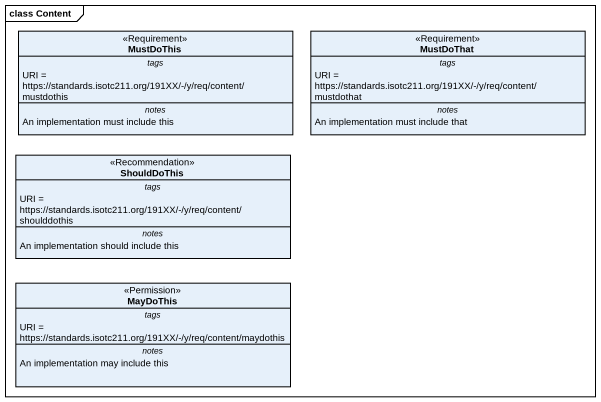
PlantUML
@startuml
mainframe class Content
hide circle
hide empty members
class MustDoThis <<Requirement>> {
  -- tags --
  URI = https://standards.isotc211.org/191XX/-/y/req/content/mustdothis
  -- notes --
  An implementation must include this
}
class MustDoThat <<Requirement>> {
  -- tags --
  URI = https://standards.isotc211.org/191XX/-/y/req/content/mustdothat
  -- notes --
  An implementation must include that
}
class ShouldDoThis <<Recommendation>> {
  -- tags --
  URI = https://standards.isotc211.org/191XX/-/y/req/content/shoulddothis
  -- notes --
  An implementation should include this
}
class MayDoThis <<Permission>> {
  -- tags --
  URI = https://standards.isotc211.org/191XX/-/y/req/content/maydothis
  -- notes --
  An implementation may include this
}
@enduml
